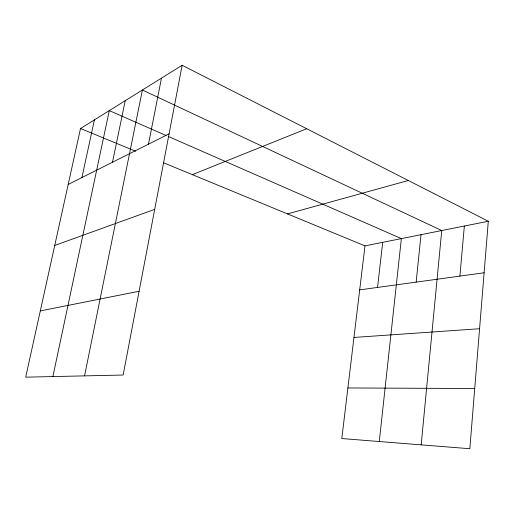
<?xml version="1.0" encoding="UTF-8"?>
<svg xmlns="http://www.w3.org/2000/svg" width="514" height="514" viewBox="0 0 514 514"><rect width="100%" height="100%" fill="white"/><g stroke="black" fill="none" stroke-linecap="round" stroke-linejoin="round"><path stroke-width="0.77" d="M488.3 221.251L469.835 448.722L341.804 438.545L364.985 245.878L488.3 221.251L182.136 65.278L80.518 128.513L25.7 377.167L123.154 375.034L182.136 65.278M459.901 276.108L464.348 226.031M421.178 444.854L441.751 230.548L142.397 90.008L84.559 375.882M416.154 282.122L421.017 234.686M379.281 441.52L401.363 238.612L168.181 136.409M377.539 287.435L382.712 242.338M148.482 144.183L161.467 78.141M112.482 162.238L125.249 100.68M52.891 376.576L109.296 110.606L165.996 135.452M81.932 177.561L94.422 119.858M68.182 184.455L169.074 133.852M192.345 174.651L306.71 128.738M54.735 245.461L154.701 209.359M287.474 213.901L408.315 180.504M40.304 310.925L139.108 291.252M359.691 289.89L484.117 272.773M353.973 337.441L479.575 328.729M347.894 387.954L474.724 388.513M80.518 128.513L135.606 151.238M163.42 162.713L364.985 245.878"/></g></svg>
